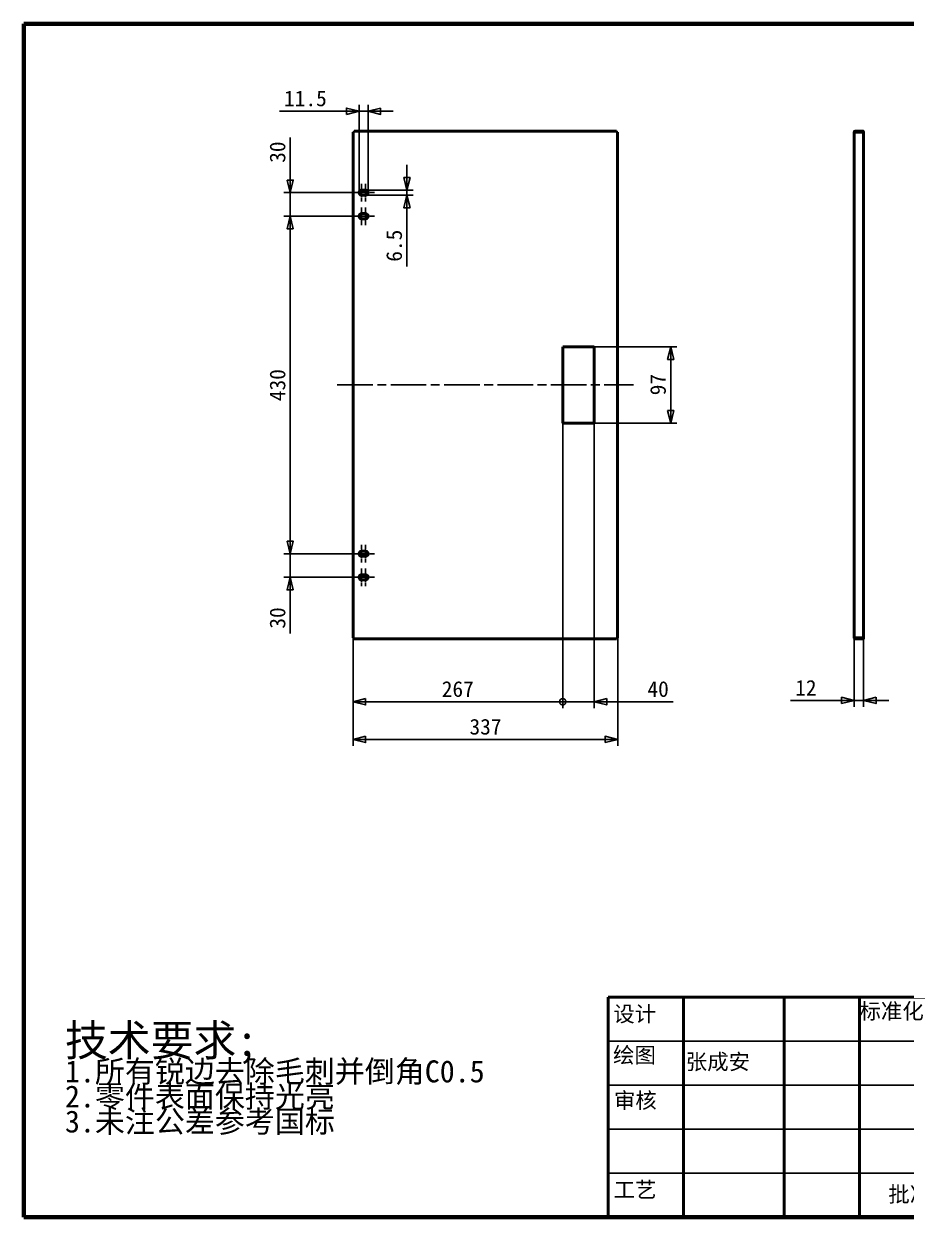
# Model space of a CAD drawing. Header units: millimetres. Extents: x 80 to 270404, y -82095 to 3586.
# Drawn here: x 80 to 1203, y 80 to 1600 of the extents above; entities that cross this region are included whole.
import ezdxf
from ezdxf.enums import TextEntityAlignment as Align

# ---------------------------------------------------------------- set-up
doc = ezdxf.new("R2010")
doc.units = ezdxf.units.MM
doc.header["$LTSCALE"] = 8
doc.linetypes.add('CHAIN', pattern=[0.3543, 0.2362, -0.0295, 0.0591, -0.0295])
for name, color, linetype, lineweight, true_color in [('中心标记 (ISO)', 1, 'Continuous', 25, 0xff0000), ('中心线 (ISO)', 1, 'Continuous', 25, 0xff0000), ('尺寸 (ISO)', 5, 'Continuous', 25, 0x0000ff)]:
    doc.layers.add(name, color=color, linetype=linetype, lineweight=lineweight, true_color=true_color)
for name, color, linetype, lineweight in [('可见 (ISO)', 7, 'Continuous', 50), ('图框 (ISO)', 7, 'Continuous', 70), ('标题 (ISO)', 7, 'Continuous', 50), ('符号 (ISO)', 7, 'Continuous', 25)]:
    doc.layers.add(name, color=color, linetype=linetype, lineweight=lineweight)
doc.styles.add('文本样式19', font='tahoma.ttf')
doc.styles.add('文本样式91', font='simfang.ttf')
doc.styles.add('注释文本 (ISO)', font='simfang.ttf')
doc.dimstyles.new('默认 (GB)', dxfattribs={"dimscale": 8, "dimtxt": 2.5, "dimasz": 2, "dimexe": 1, "dimexo": 0, "dimgap": 0.75, "dimtad": 1, "dimtoh": 1, "dimrnd": 1e-08, "dimdsep": 46, "dimtxsty": '注释文本 (ISO)', "dimblk": 'Filled-2', "dimcen": 0.09, "dimdle": 10, "dimclrd": 256, "dimclre": 256, "dimclrt": 256, "dimaunit": 1, "dimadec": 3, "dimazin": 2, "dimtfac": 0.52, "dimtmove": 0, "dimatfit": 3, "dimldrblk": 'Filled-1', "dimfxl": 0, "dimtolj": 1, "dimlwd": -1, "dimlwe": -1, "dimarcsym": 0})

# ---------------------------------------------------------------- blocks, each defined once
blk = doc.blocks.new('图框 A3-A4')
at = {"layer": '图框 (ISO)'}
for p, q in [((287, 200), (10, 200)), ((10, 200), (10, 10)), ((287, 10), (287, 200)), ((10, 10), (287, 10))]:
    blk.add_line(p, q, dxfattribs=at)
blk = doc.blocks.new('标题栏 GB1')
at = {"layer": '标题 (ISO)'}
for p, q in [((194.57, 65.23), (194.57, 72.23)), ((194.57, 72.23), (378.57, 72.23)), ((206.57, 65.23), (206.57, 72.23)), ((222.57, 65.23), (222.57, 72.23)), ((234.57, 65.23), (234.57, 72.23)), ((250.57, 65.23), (250.57, 72.23)), ((262.57, 65.23), (262.57, 72.23)), ((273.31, 65.23), (273.31, 72.23)), ((317.57, 65.23), (317.57, 72.23)), ((378.57, 72.23), (378.57, 65.23)), ((194.57, 37.23), (194.57, 65.23)), ((206.57, 37.23), (206.57, 65.23)), ((222.57, 44.23), (222.57, 65.23)), ((234.57, 37.23), (234.57, 65.23)), ((250.57, 37.23), (250.57, 65.23)), ((262.57, 37.23), (262.57, 65.23)), ((273.31, 65.23), (273.31, 37.23)), ((317.57, 55.23), (317.57, 65.23)), ((378.57, 65.23), (378.57, 37.23)), ((317.57, 55.23), (317.57, 46.23)), ((366.57, 53.06), (362.57, 52.06)), ((362.57, 52.06), (362.57, 49.06)), ((366.57, 48.06), (366.57, 53.06)), ((362.57, 49.06), (366.57, 48.06)), ((297.57, 46.23), (297.57, 37.23)), ((222.57, 44.23), (222.57, 37.23)), ((378.57, 37.23), (194.57, 37.23))]:
    blk.add_line(p, q, dxfattribs=at)
at = {"layer": '标题 (ISO)', "lineweight": 25}
for p, q in [((194.57, 65.23), (273.31, 65.23)), ((273.31, 65.23), (378.57, 65.23)), ((194.57, 58.23), (273.31, 58.23)), ((332.57, 55.23), (273.31, 55.23)), ((332.57, 55.23), (378.57, 55.23)), ((360.57, 55.23), (360.57, 46.23)), ((372.58, 53.56), (372.58, 47.56)), ((194.57, 51.23), (273.31, 51.23)), ((361.32, 50.56), (367.88, 50.56)), ((368.55, 50.56), (370.07, 50.56)), ((370.07, 50.56), (376.97, 50.56)), ((273.31, 46.23), (378.57, 46.23)), ((360.57, 46.23), (360.57, 37.23)), ((194.57, 44.23), (273.31, 44.23))]:
    blk.add_line(p, q, dxfattribs=at)
at = {"layer": '标题 (ISO)', "lineweight": 50}
blk.add_line((332.57, 65.23), (332.57, 37.23), dxfattribs=at)
at = {"layer": '标题 (ISO)'}
for radius in [2.5, 1.5]:
    blk.add_circle((372.57, 50.56), radius, dxfattribs=at)
at = {"layer": '标题 (ISO)', "char_height": 2.5, "style": '注释文本 (ISO)'}
for s, insert, attachment_point in [('\\f仿宋|b0|i0;设计', (195.38, 70.83), 1), ('\\f仿宋|b0|i0;标准化', (234.57, 71.28), 1), ('助记码', (274.11, 71.21), 1), ('\\f仿宋|b0|i0;绘图', (195.35, 64.28), 1), ('\\f仿宋|b0|i0;材料：', (274.24, 64.72), 1), ('\\f仿宋|b0|i0;数量：', (319.04, 64.37), 1), ('张成安', (206.92, 63.22), 1), ('\\f仿宋|b0|i0;审核', (195.48, 57.07), 1), ('\\f仿宋|b0|i0;热处理：', (318.29, 54.82), 1), ('\\f仿宋|b0|i0;零件名称：', (297.57, 45.8), 1), ('\\f仿宋|b0|i0;零件代号：', (333.25, 45.9), 1), ('\\f仿宋|b0|i0;批准', (242.57, 40.73), 5)]:
    blk.add_mtext(s, dxfattribs=dict(at, insert=insert, attachment_point=attachment_point))
at = {"layer": '标题 (ISO)', "char_height": 2.5, "attachment_point": 1, "style": '注释文本 (ISO)'}
for s, insert, line_spacing_factor in [('设备名称：\\P', (333.96, 63.91), 0.856364), ('模块名称：\\P\\fArial|b0|i0;\\H2.5000;翻转机构', (274.14, 45.23), 0.872369)]:
    blk.add_mtext(s, dxfattribs=dict(at, insert=insert, line_spacing_factor=line_spacing_factor))
at = {"layer": '标题 (ISO)', "attachment_point": 1, "style": '注释文本 (ISO)'}
for s, insert, char_height, width in [('\\f仿宋|b0|i0;表面处理：', (273.7, 54.78), 2.5, 18.7135), ('\\f仿宋|b0|i0;\\H2.0000;共15 张 第15 张', (333.72, 52.69), 2, 27.2374), ('\\f仿宋|b0|i0;工艺', (195.45, 42.85), 2.5, 7.4854), ('  共 1 套', (358.32, 43.18), 2.5, 17.7919)]:
    blk.add_mtext(s, dxfattribs=dict(at, insert=insert, char_height=char_height, width=width))
at = {"layer": '标题 (ISO)'}
for tag, p, height, style in [('材料_001', (273.59, 56.78), 2.5, '注释文本 (ISO)'), ('零件代号_001', (297.39, 38.16), 2, '文本样式91'), ('描述_001', (333.22, 38.74), 2, '文本样式91')]:
    blk.add_attdef(tag, p, '', height=height, dxfattribs=dict(at, style=style))
at = {"layer": '标题 (ISO)', "style": '文本样式91'}
blk.add_attdef('热处理', text='', height=2, dxfattribs=at).set_placement((318.2, 50.63), align=Align.TOP_LEFT)
at = {"layer": '标题 (ISO)', "style": '文本样式19'}
for tag, p in [('工程核准人', (256.57, 40.73)), ('工程批准日期', (267.94, 40.73))]:
    blk.add_attdef(tag, text='', height=1, dxfattribs=at).set_placement(p, align=Align.MIDDLE_CENTER)
blk = doc.blocks.new('Filled-2')
at = {"color": 0}
for p, q in [((0, 0), (-1, 0.25)), ((-1, 0.25), (-1, -0.25)), ((-1, 0), (0, 0)), ((-1, -0.25), (0, 0))]:
    blk.add_line(p, q, dxfattribs=at)
at = {"color": 0, "flags": 128}
blk.add_lwpolyline([(-1, -0.25), (0, 0), (-1, 0.25), (-1, -0.25)], dxfattribs=at)
at = {"color": 0}
blk.add_solid([(-1, -0.25), (0, 0), (-1, 0.25), (-1, -0.25)], dxfattribs=at)
blk = doc.blocks.new('*D8')
at = {"layer": 'Defpoints', "color": 0, "transparency": 16777216}
for p in [(419.1, 1355), (498.8, 1355), (498.8, 925)]:
    blk.add_point(p, dxfattribs=at)
at = {"layer": '尺寸 (ISO)', "transparency": 16777216}
for p, q in [((498.8, 1355), (411.1, 1355)), ((419.1, 941), (419.1, 1339)), ((498.8, 925), (411.1, 925))]:
    blk.add_line(p, q, dxfattribs=at)
at = {"layer": '尺寸 (ISO)', "transparency": 16777216, "xscale": 16, "yscale": 16, "zscale": 16}
for p, rotation in [((419.1, 1355), 90), ((419.1, 925), 270)]:
    blk.add_blockref('Filled-2', p, dxfattribs=dict(at, rotation=rotation))
at = {"layer": '尺寸 (ISO)', "transparency": 16777216, "insert": (392.9, 1119.4), "char_height": 20, "attachment_point": 1, "rotation": 90, "style": '注释文本 (ISO)'}
blk.add_mtext('\\A1;430', dxfattribs=at)
blk = doc.blocks.new('Filled-1')
at = {"color": 0}
for p, q in [((0, 0), (-1, 0.125)), ((-1, 0.125), (-1, -0.125)), ((-1, 0), (0, 0)), ((-1, -0.125), (0, 0))]:
    blk.add_line(p, q, dxfattribs=at)
at = {"color": 0, "flags": 128}
blk.add_lwpolyline([(-1, -0.125), (0, 0), (-1, 0.125), (-1, -0.125)], dxfattribs=at)
at = {"color": 0}
blk.add_solid([(-1, -0.125), (0, 0), (-1, 0.125), (-1, -0.125)], dxfattribs=at)
blk = doc.blocks.new('*D9')
at = {"layer": 'Defpoints', "color": 0, "transparency": 16777216}
for p in [(515.1, 1385), (419.1, 1355), (510.1, 1355)]:
    blk.add_point(p, dxfattribs=at)
at = {"layer": '尺寸 (ISO)', "transparency": 16777216}
for p, q in [((419.1, 1401), (419.1, 1455.1)), ((515.1, 1385), (411.1, 1385)), ((419.1, 1355), (419.1, 1385)), ((510.1, 1355), (411.1, 1355)), ((419.1, 1339), (419.1, 1323))]:
    blk.add_line(p, q, dxfattribs=at)
at = {"layer": '尺寸 (ISO)', "transparency": 16777216, "xscale": 16, "yscale": 16, "zscale": 16}
for p, rotation in [((419.1, 1385), 270), ((419.1, 1355), 90)]:
    blk.add_blockref('Filled-2', p, dxfattribs=dict(at, rotation=rotation))
at = {"layer": '尺寸 (ISO)', "transparency": 16777216, "insert": (392.9, 1423), "char_height": 20, "attachment_point": 1, "rotation": 90, "style": '注释文本 (ISO)'}
blk.add_mtext('\\A1;30', dxfattribs=at)
blk = doc.blocks.new('*D10')
at = {"layer": 'Defpoints', "color": 0, "transparency": 16777216}
for p in [(498.8, 925), (419.1, 895), (518.3, 895)]:
    blk.add_point(p, dxfattribs=at)
at = {"layer": '尺寸 (ISO)', "transparency": 16777216}
for p, q in [((419.1, 941), (419.1, 957)), ((498.8, 925), (411.1, 925)), ((419.1, 925), (419.1, 895)), ((518.3, 895), (411.1, 895)), ((419.1, 879), (419.1, 823.6))]:
    blk.add_line(p, q, dxfattribs=at)
at = {"layer": '尺寸 (ISO)', "transparency": 16777216, "xscale": 16, "yscale": 16, "zscale": 16}
for p, rotation in [((419.1, 925), 270), ((419.1, 895), 90)]:
    blk.add_blockref('Filled-2', p, dxfattribs=dict(at, rotation=rotation))
at = {"layer": '尺寸 (ISO)', "transparency": 16777216, "insert": (392.9, 829.6), "char_height": 20, "attachment_point": 1, "rotation": 90, "style": '注释文本 (ISO)'}
blk.add_mtext('\\A1;30', dxfattribs=at)
blk = doc.blocks.new('*D11')
at = {"layer": 'Defpoints', "color": 0, "transparency": 16777216}
for p in [(499.1, 818.1), (836.1, 818.1), (836.1, 688.5)]:
    blk.add_point(p, dxfattribs=at)
at = {"layer": '尺寸 (ISO)', "transparency": 16777216}
for p, q in [((499.1, 818.1), (499.1, 680.5)), ((836.1, 818.1), (836.1, 680.5)), ((515.1, 688.5), (820.1, 688.5))]:
    blk.add_line(p, q, dxfattribs=at)
at = {"layer": '尺寸 (ISO)', "transparency": 16777216, "xscale": 16, "yscale": 16, "zscale": 16, "rotation": 180}
blk.add_blockref('Filled-2', (499.1, 688.5), dxfattribs=at)
at = {"layer": '尺寸 (ISO)', "transparency": 16777216, "xscale": 16, "yscale": 16, "zscale": 16}
blk.add_blockref('Filled-2', (836.1, 688.5), dxfattribs=at)
at = {"layer": '尺寸 (ISO)', "transparency": 16777216, "insert": (647.4, 714.7), "char_height": 20, "attachment_point": 1, "style": '注释文本 (ISO)'}
blk.add_mtext('\\A1;337', dxfattribs=at)
blk = doc.blocks.new('_DotSmall')
at = {"color": 0, "linetype": 'ByBlock', "const_width": 0.5}
blk.add_lwpolyline([(-0.0625, 0, 1), (0.0625, 0, 1)], format="xyb", close=True, dxfattribs=at)
blk = doc.blocks.new('*D12')
at = {"layer": 'Defpoints', "color": 0, "transparency": 16777216}
for p in [(766.1, 1091.5), (499.1, 818.1), (766.1, 736.5)]:
    blk.add_point(p, dxfattribs=at)
at = {"layer": '尺寸 (ISO)', "transparency": 16777216}
for p, q in [((766.1, 1091.5), (766.1, 728.5)), ((499.1, 818.1), (499.1, 728.5)), ((515.1, 736.5), (766.1, 736.5))]:
    blk.add_line(p, q, dxfattribs=at)
at = {"layer": '尺寸 (ISO)', "transparency": 16777216, "xscale": 16, "yscale": 16, "zscale": 16, "rotation": 180}
blk.add_blockref('Filled-2', (499.1, 736.5), dxfattribs=at)
at = {"layer": '尺寸 (ISO)', "transparency": 16777216, "xscale": 16, "yscale": 16, "zscale": 16}
blk.add_blockref('_DotSmall', (766.1, 736.5), dxfattribs=at)
at = {"layer": '尺寸 (ISO)', "transparency": 16777216, "insert": (612.1, 762.7), "char_height": 20, "attachment_point": 1, "style": '注释文本 (ISO)'}
blk.add_mtext('\\A1;267', dxfattribs=at)
blk = doc.blocks.new('*D14')
at = {"layer": 'Defpoints', "color": 0, "transparency": 16777216}
for p in [(766.1, 1091.5), (806.1, 1091.5), (806.1, 736.5)]:
    blk.add_point(p, dxfattribs=at)
at = {"layer": '尺寸 (ISO)', "transparency": 16777216}
for p, q in [((766.1, 1091.5), (766.1, 728.5)), ((806.1, 1091.5), (806.1, 728.5)), ((766.1, 736.5), (750.1, 736.5)), ((766.1, 736.5), (806.1, 736.5)), ((822.1, 736.5), (906.8, 736.5))]:
    blk.add_line(p, q, dxfattribs=at)
at = {"layer": '尺寸 (ISO)', "transparency": 16777216, "xscale": 16, "yscale": 16, "zscale": 16}
blk.add_blockref('_DotSmall', (766.1, 736.5), dxfattribs=at)
at = {"layer": '尺寸 (ISO)', "transparency": 16777216, "xscale": 16, "yscale": 16, "zscale": 16, "rotation": 180}
blk.add_blockref('Filled-2', (806.1, 736.5), dxfattribs=at)
at = {"layer": '尺寸 (ISO)', "transparency": 16777216, "insert": (874, 762.7), "char_height": 20, "attachment_point": 1, "style": '注释文本 (ISO)'}
blk.add_mtext('\\A1;40', dxfattribs=at)
blk = doc.blocks.new('*D15')
at = {"layer": 'Defpoints', "color": 0, "transparency": 16777216}
for p in [(806.1, 1188.5), (806.1, 1091.5), (903.6, 1091.5)]:
    blk.add_point(p, dxfattribs=at)
at = {"layer": '尺寸 (ISO)', "transparency": 16777216}
for p, q in [((806.1, 1188.5), (911.6, 1188.5)), ((903.6, 1172.5), (903.6, 1107.5)), ((806.1, 1091.5), (911.6, 1091.5))]:
    blk.add_line(p, q, dxfattribs=at)
at = {"layer": '尺寸 (ISO)', "transparency": 16777216, "xscale": 16, "yscale": 16, "zscale": 16}
for p, rotation in [((903.6, 1188.5), 90), ((903.6, 1091.5), 270)]:
    blk.add_blockref('Filled-2', p, dxfattribs=dict(at, rotation=rotation))
at = {"layer": '尺寸 (ISO)', "transparency": 16777216, "insert": (877.4, 1126.9), "char_height": 20, "attachment_point": 1, "rotation": 90, "style": '注释文本 (ISO)'}
blk.add_mtext('\\A1;97', dxfattribs=at)
blk = doc.blocks.new('*D16')
at = {"layer": 'Defpoints', "color": 0, "transparency": 16777216}
for p in [(515.1, 1388.3), (515.1, 1381.8), (567.8, 1381.8)]:
    blk.add_point(p, dxfattribs=at)
at = {"layer": '尺寸 (ISO)', "transparency": 16777216}
for p, q in [((567.8, 1404.3), (567.8, 1420.3)), ((515.1, 1388.3), (575.8, 1388.3)), ((567.8, 1388.3), (567.8, 1381.8)), ((515.1, 1381.8), (575.8, 1381.8)), ((567.8, 1365.8), (567.8, 1291))]:
    blk.add_line(p, q, dxfattribs=at)
at = {"layer": '尺寸 (ISO)', "transparency": 16777216, "xscale": 16, "yscale": 16, "zscale": 16}
for p, rotation in [((567.8, 1388.3), 270), ((567.8, 1381.8), 90)]:
    blk.add_blockref('Filled-2', p, dxfattribs=dict(at, rotation=rotation))
at = {"layer": '尺寸 (ISO)', "transparency": 16777216, "insert": (541.4, 1297), "char_height": 20, "attachment_point": 1, "rotation": 90, "style": '注释文本 (ISO)'}
blk.add_mtext('\\A1;6.5', dxfattribs=at)
blk = doc.blocks.new('*D17')
at = {"layer": 'Defpoints', "color": 0, "transparency": 16777216}
for p in [(518.3, 1488.7), (506.8, 1385), (518.3, 1385)]:
    blk.add_point(p, dxfattribs=at)
at = {"layer": '尺寸 (ISO)', "transparency": 16777216}
for p, q in [((506.8, 1385), (506.8, 1496.7)), ((518.3, 1385), (518.3, 1496.7)), ((490.8, 1488.7), (405.3, 1488.7)), ((518.3, 1488.7), (506.8, 1488.7)), ((534.3, 1488.7), (550.3, 1488.7))]:
    blk.add_line(p, q, dxfattribs=at)
at = {"layer": '尺寸 (ISO)', "transparency": 16777216, "xscale": 16, "yscale": 16, "zscale": 16}
blk.add_blockref('Filled-2', (506.8, 1488.7), dxfattribs=at)
at = {"layer": '尺寸 (ISO)', "transparency": 16777216, "xscale": 16, "yscale": 16, "zscale": 16, "rotation": 180}
blk.add_blockref('Filled-2', (518.3, 1488.7), dxfattribs=at)
at = {"layer": '尺寸 (ISO)', "transparency": 16777216, "insert": (411.3, 1515.1), "char_height": 20, "attachment_point": 1, "style": '注释文本 (ISO)'}
blk.add_mtext('\\A1;11.5', dxfattribs=at)
blk = doc.blocks.new('*D18')
at = {"layer": 'Defpoints', "color": 0, "transparency": 16777216}
for p in [(1137.2, 818.2), (1149.2, 818.1), (1137.2, 738.2)]:
    blk.add_point(p, dxfattribs=at)
at = {"layer": '尺寸 (ISO)', "transparency": 16777216}
for p, q in [((1137.2, 818.2), (1137.2, 730.2)), ((1149.2, 818.1), (1149.2, 730.2)), ((1121.2, 738.2), (1056.1, 738.2)), ((1149.2, 738.2), (1137.2, 738.2)), ((1165.2, 738.2), (1181.2, 738.2))]:
    blk.add_line(p, q, dxfattribs=at)
at = {"layer": '尺寸 (ISO)', "transparency": 16777216, "xscale": 16, "yscale": 16, "zscale": 16}
blk.add_blockref('Filled-2', (1137.2, 738.2), dxfattribs=at)
at = {"layer": '尺寸 (ISO)', "transparency": 16777216, "xscale": 16, "yscale": 16, "zscale": 16, "rotation": 180}
blk.add_blockref('Filled-2', (1149.2, 738.2), dxfattribs=at)
at = {"layer": '尺寸 (ISO)', "transparency": 16777216, "insert": (1062.1, 764.2), "char_height": 20, "attachment_point": 1, "style": '注释文本 (ISO)'}
blk.add_mtext('\\A1;12', dxfattribs=at)
blk = doc.blocks.new('加工')
at = {"layer": '符号 (ISO)', "insert": (-36.68, 11.05), "char_height": 2.5, "width": 80.4946, "attachment_point": 1, "line_spacing_factor": 0.683636, "style": '注释文本 (ISO)'}
blk.add_mtext('{\\H2x;技术要求;\\P\\H0.7x;1.所有锐边去除毛刺并倒角C0.5\\H2.12498x; \\H0.47059x;\\P2.零件表面保持光亮\\H1.84035x; \\H0.54337x;\\P3.未注公差参考国标\\H1.80945x; }', dxfattribs=at)

msp = doc.modelspace()

# ---------------------------------------------------------------- linework, layer by layer
at = {"layer": '中心标记 (ISO)', "linetype": 'CHAIN', "ltscale": 3.125171}
for p, q in [((510.09179, 1396.25468), (510.09179, 1373.75468)), ((515.09179, 1396.25468), (515.09179, 1373.75468)), ((510.09179, 1366.25468), (510.09179, 1343.75468)), ((515.09179, 1366.25468), (515.09179, 1343.75468)), ((510.09179, 936.25468), (510.09179, 913.75468)), ((515.09179, 936.25468), (515.09179, 913.75468)), ((510.09179, 906.25468), (510.09179, 883.75468)), ((515.09179, 906.25468), (515.09179, 883.75468))]:
    msp.add_line(p, q, dxfattribs=at)
at = {"layer": '中心线 (ISO)', "linetype": 'CHAIN', "ltscale": 3.819675}
for p, q in [((498.84179, 1385.00468), (526.34179, 1385.00468)), ((498.84179, 1355.00468), (526.34179, 1355.00468)), ((498.84179, 925.00468), (526.34179, 925.00468)), ((498.84179, 895.00468), (526.34179, 895.00468))]:
    msp.add_line(p, q, dxfattribs=at)
at = {"layer": '中心线 (ISO)', "linetype": 'CHAIN', "ltscale": 23.990969}
msp.add_line((479.09179, 1140.00468), (856.09179, 1140.00468), dxfattribs=at)
at = {"layer": '可见 (ISO)'}
for p, q in [((499.09179, 818.0754), (499.09179, 1461.93397)), ((500.59179, 1461.93397), (499.09179, 1461.93397)), ((500.59883, 1461.92694), (500.59179, 1461.93397)), ((500.6625, 1463.50468), (834.52108, 1463.50468)), ((500.6625, 1462.00468), (500.6625, 1463.50468)), ((500.66954, 1461.99765), (500.6625, 1462.00468)), ((834.51404, 1461.99765), (834.52108, 1462.00468)), ((834.52108, 1462.00468), (834.52108, 1463.50468)), ((834.58475, 1461.92694), (834.59179, 1461.93397)), ((834.59179, 1461.93397), (836.09179, 1461.93397)), ((836.09179, 1461.93397), (836.09179, 818.0754)), ((1137.70334, 1461.90468), (1137.23472, 1461.90468)), ((1137.23472, 1461.90468), (1137.23472, 1461.83397)), ((1137.23472, 818.1754), (1137.23472, 1461.83397)), ((1147.63472, 1463.50468), (1138.83472, 1463.50468)), ((1147.63472, 1462.00468), (1138.83472, 1462.00468)), ((1138.83472, 1461.93397), (1147.63472, 1461.93397)), ((1147.63472, 1462.00468), (1147.63472, 1463.50468)), ((1149.23472, 1461.90468), (1149.23472, 818.10468)), ((509.09179, 1381.91236), (509.09179, 1388.09701)), ((510.09179, 1388.25468), (515.09179, 1388.25468)), ((515.09179, 1381.75468), (510.09179, 1381.75468)), ((509.09179, 1351.91236), (509.09179, 1358.09701)), ((510.09179, 1358.25468), (515.09179, 1358.25468)), ((515.09179, 1351.75468), (510.09179, 1351.75468)), ((766.09179, 1188.50468), (806.09179, 1188.50468)), ((766.09179, 1091.50468), (766.09179, 1188.50468)), ((806.09179, 1188.50468), (806.09179, 1091.50468)), ((806.09179, 1091.50468), (766.09179, 1091.50468)), ((509.09179, 921.91236), (509.09179, 928.09701)), ((510.09179, 928.25468), (515.09179, 928.25468)), ((515.09179, 921.75468), (510.09179, 921.75468)), ((509.09179, 891.91236), (509.09179, 898.09701)), ((510.09179, 898.25468), (515.09179, 898.25468)), ((515.09179, 891.75468), (510.09179, 891.75468)), ((500.59179, 818.0754), (499.09179, 818.0754)), ((500.59883, 818.08243), (500.59179, 818.0754)), ((500.66954, 818.01172), (500.6625, 818.00468)), ((500.6625, 818.00468), (500.6625, 816.50468)), ((834.52108, 816.50468), (500.6625, 816.50468)), ((834.51404, 818.01172), (834.52108, 818.00468)), ((834.52108, 818.00468), (834.52108, 816.50468)), ((834.58475, 818.08243), (834.59179, 818.0754)), ((834.59179, 818.0754), (836.09179, 818.0754)), ((1137.23472, 818.1754), (1137.23472, 818.10468)), ((1137.70334, 818.10468), (1137.23472, 818.10468)), ((1147.63472, 818.0754), (1138.83472, 818.0754)), ((1147.63472, 818.00468), (1138.83472, 818.00468)), ((1138.83472, 816.50468), (1147.63472, 816.50468)), ((1147.63472, 818.00468), (1147.63472, 816.50468))]:
    msp.add_line(p, q, dxfattribs=at)
for centre, radius, start, end in [((1138.83472, 1461.90468), 0.1, 90, 163.07593721), ((510.09179, 1385.00468), 3.25, 90, 270), ((515.09179, 1385.00468), 3.25, 270, 90), ((510.09179, 1355.00468), 3.25, 90, 270), ((515.09179, 1355.00468), 3.25, 270, 90), ((510.09179, 925.00468), 3.25, 90, 270), ((515.09179, 925.00468), 3.25, 270, 90), ((510.09179, 895.00468), 3.25, 90, 270), ((515.09179, 895.00468), 3.25, 270, 90), ((1138.83472, 818.10468), 0.1, 196.92406238, 270)]:
    msp.add_arc(centre, radius, start, end, dxfattribs=at)
for points, knots in [([(499.09179, 1461.93397), (499.09179, 1461.92624), (499.55062, 1461.9185), (500.1797, 1461.91076), (500.34431, 1461.90873), (500.51803, 1461.90671), (500.69179, 1461.90468)], [0, 0, 0, 0, 1.2450050373, 1.2450050373, 1.2450050373, 1.5707963268, 1.5707963268, 1.5707963268, 1.5707963268]), ([(500.69179, 1461.90468), (500.68405, 1462.56869), (500.67631, 1463.208), (500.66858, 1463.42052), (500.66655, 1463.47613), (500.66453, 1463.50468), (500.6625, 1463.50468)], [0, 0, 0, 0, 1.2450050373, 1.2450050373, 1.2450050373, 1.5707963268, 1.5707963268, 1.5707963268, 1.5707963268]), ([(834.52108, 1463.50468), (834.51334, 1463.50468), (834.5056, 1463.04585), (834.49786, 1462.41678), (834.49584, 1462.25216), (834.49382, 1462.07844), (834.49179, 1461.90468)], [0, 0, 0, 0, 1.2450050373, 1.2450050373, 1.2450050373, 1.5707963268, 1.5707963268, 1.5707963268, 1.5707963268]), ([(834.49179, 1461.90468), (835.15579, 1461.91242), (835.79511, 1461.92016), (836.00763, 1461.9279), (836.06324, 1461.92992), (836.09179, 1461.93195), (836.09179, 1461.93397)], [0, 0, 0, 0, 1.2450050373, 1.2450050373, 1.2450050373, 1.5707963268, 1.5707963268, 1.5707963268, 1.5707963268]), ([(1138.83472, 1463.50468), (1138.19435, 1463.50468), (1137.57469, 1463.08044), (1137.34306, 1462.48344), (1137.27166, 1462.29941), (1137.23472, 1462.10208), (1137.23472, 1461.90468)], [0, 0, 0, 0, 1.2006819404, 1.2006819404, 1.2006819404, 1.5707963268, 1.5707963268, 1.5707963268, 1.5707963268]), ([(1137.23472, 1461.83397), (1137.23472, 1461.874), (1137.65896, 1461.91273), (1138.25596, 1461.9272), (1138.43999, 1461.93167), (1138.63732, 1461.93397), (1138.83472, 1461.93397)], [-1.5707963268, -1.5707963268, -1.5707963268, -1.5707963268, -0.3701143864, -0.3701143864, -0.3701143864, 0, 0, 0, 0]), ([(1149.23472, 1461.90468), (1149.23472, 1462.56869), (1148.77588, 1463.208), (1148.14681, 1463.42052), (1147.98219, 1463.47613), (1147.80847, 1463.50468), (1147.63472, 1463.50468)], [0, 0, 0, 0, 1.2450050373, 1.2450050373, 1.2450050373, 1.5707963268, 1.5707963268, 1.5707963268, 1.5707963268]), ([(1147.63472, 1461.93397), (1148.29872, 1461.92624), (1148.93803, 1461.9185), (1149.15055, 1461.91076), (1149.20616, 1461.90873), (1149.23472, 1461.90671), (1149.23472, 1461.90468)], [0, 0, 0, 0, 1.2450050373, 1.2450050373, 1.2450050373, 1.5707963268, 1.5707963268, 1.5707963268, 1.5707963268]), ([(500.69179, 818.10468), (500.02779, 818.09695), (499.38847, 818.08921), (499.17595, 818.08147), (499.12034, 818.07945), (499.09179, 818.07742), (499.09179, 818.0754)], [0, 0, 0, 0, 1.2450050373, 1.2450050373, 1.2450050373, 1.5707963268, 1.5707963268, 1.5707963268, 1.5707963268]), ([(500.6625, 816.50468), (500.67024, 816.50468), (500.67798, 816.96352), (500.68572, 817.59259), (500.68774, 817.75721), (500.68977, 817.93093), (500.69179, 818.10468)], [0, 0, 0, 0, 1.2450050373, 1.2450050373, 1.2450050373, 1.5707963268, 1.5707963268, 1.5707963268, 1.5707963268]), ([(834.49179, 818.10468), (834.49953, 817.44068), (834.50727, 816.80137), (834.515, 816.58885), (834.51703, 816.53324), (834.51905, 816.50468), (834.52108, 816.50468)], [0, 0, 0, 0, 1.2450050373, 1.2450050373, 1.2450050373, 1.5707963268, 1.5707963268, 1.5707963268, 1.5707963268]), ([(836.09179, 818.0754), (836.09179, 818.08313), (835.63296, 818.09087), (835.00388, 818.09861), (834.83927, 818.10063), (834.66555, 818.10266), (834.49179, 818.10468)], [0, 0, 0, 0, 1.2450050373, 1.2450050373, 1.2450050373, 1.5707963268, 1.5707963268, 1.5707963268, 1.5707963268]), ([(1138.83472, 818.0754), (1138.19435, 818.0754), (1137.57469, 818.10191), (1137.34306, 818.13922), (1137.27166, 818.15072), (1137.23472, 818.16306), (1137.23472, 818.1754)], [0, 0, 0, 0, 1.2006819404, 1.2006819404, 1.2006819404, 1.5707963268, 1.5707963268, 1.5707963268, 1.5707963268]), ([(1137.23472, 818.10468), (1137.23472, 817.46432), (1137.65896, 816.84466), (1138.25596, 816.61303), (1138.43999, 816.54163), (1138.63732, 816.50468), (1138.83472, 816.50468)], [-1.5707963268, -1.5707963268, -1.5707963268, -1.5707963268, -0.3701143864, -0.3701143864, -0.3701143864, 0, 0, 0, 0]), ([(1147.63472, 816.50468), (1148.29872, 816.50468), (1148.93803, 816.96352), (1149.15055, 817.59259), (1149.20616, 817.75721), (1149.23472, 817.93093), (1149.23472, 818.10468)], [0, 0, 0, 0, 1.2450050373, 1.2450050373, 1.2450050373, 1.5707963268, 1.5707963268, 1.5707963268, 1.5707963268]), ([(1149.23472, 818.10468), (1149.23472, 818.09695), (1148.77588, 818.08921), (1148.14681, 818.08147), (1147.98219, 818.07945), (1147.80847, 818.07742), (1147.63472, 818.0754)], [0, 0, 0, 0, 1.2450050373, 1.2450050373, 1.2450050373, 1.5707963268, 1.5707963268, 1.5707963268, 1.5707963268])]:
    msp.add_open_spline(points, degree=3, knots=knots, dxfattribs=at)
for points in [[(500.69179, 1461.90468), (500.63943, 1461.91445), (500.59179, 1461.92421), (500.59179, 1461.93397)], [(500.69179, 1461.90468), (500.68203, 1461.95704), (500.67226, 1462.00468), (500.6625, 1462.00468)], [(834.49179, 1461.90468), (834.50155, 1461.95704), (834.51132, 1462.00468), (834.52108, 1462.00468)], [(834.49179, 1461.90468), (834.54415, 1461.91445), (834.59179, 1461.92421), (834.59179, 1461.93397)], [(1147.73025, 1461.93252), (1147.71724, 1461.97279), (1147.67756, 1462.00468), (1147.63472, 1462.00468)], [(500.69179, 818.10468), (500.63943, 818.09492), (500.59179, 818.08516), (500.59179, 818.0754)], [(500.69179, 818.10468), (500.68203, 818.05232), (500.67226, 818.00468), (500.6625, 818.00468)], [(834.49179, 818.10468), (834.50155, 818.05232), (834.51132, 818.00468), (834.52108, 818.00468)], [(834.49179, 818.10468), (834.54415, 818.09492), (834.59179, 818.08516), (834.59179, 818.0754)], [(1147.73025, 818.07685), (1147.71724, 818.03658), (1147.67756, 818.00468), (1147.63472, 818.00468)]]:
    msp.add_open_spline(points, degree=3, dxfattribs=at)

# ---------------------------------------------------------------- block references
at = {"xscale": 8, "yscale": 8, "zscale": 8}
for name, p in [('图框 A3-A4', (0, 0)), ('加工', (425.7749, 236.8386))]:
    msp.add_blockref(name, p, dxfattribs=at)
msp.add_blockref('标题栏 GB1', (-732.56911, -217.80163), dxfattribs=at).add_auto_attribs({'零件代号_001': '翻转架门', '描述_001': 'LHZL-FZT-S1-08', '材料_001': '1.5冷板'})

# ---------------------------------------------------------------- dimensions: what is measured, and where the dimension line sits
at = {"layer": '尺寸 (ISO)'}
for base, p1, p2, angle, override, picture, middle in [((518.34179, 1488.72203), (506.84179, 1385.00468), (518.34179, 1385.00468), 180, {"dimtoh": 0, "dimdec": 2, "dimtp": 0, "dimtm": 0, "dimtdec": 2, "dimtofl": 1, "dimatfit": 1}, '*D17', (438.00503, 1488.72203)), ((419.09179, 1355.00468), (515.09179, 1385.00468), (510.09179, 1355.00468), 90, {"dimtoh": 0, "dimdec": 2, "dimtp": 0, "dimtm": 0, "dimtdec": 2, "dimtofl": 1, "dimatfit": 1}, '*D9', (419.09179, 1436.03326)), ((567.77399, 1381.75468), (515.09179, 1388.25468), (515.09179, 1381.75468), 270, {"dimtoh": 0, "dimdec": 2, "dimtp": 0, "dimtm": 0, "dimtdec": 2, "dimtofl": 1, "dimatfit": 1}, '*D16', (567.77399, 1317.31805)), ((419.09179, 1355.00468), (498.84179, 925.00468), (498.84179, 1355.00468), 270, {"dimtoh": 0, "dimdec": 2, "dimtp": 0, "dimtm": 0, "dimtdec": 2, "dimtofl": 0, "dimatfit": 1}, '*D8', (419.09179, 1140.08468)), ((903.63038, 1091.50468), (806.09179, 1188.50468), (806.09179, 1091.50468), 90, {"dimtoh": 0, "dimdec": 2, "dimtp": 0, "dimtm": 0, "dimtdec": 2, "dimtofl": 0, "dimatfit": 1}, '*D15', (903.63038, 1140.00468)), ((766.09179, 736.50468), (499.09179, 818.0754), (766.09179, 1091.50468), 180, {"dimtoh": 0, "dimdec": 2, "dimblk1": 'Filled-2', "dimblk2": 'DotSmall', "dimsah": 1, "dimdle": 0, "dimtp": 0, "dimtm": 0, "dimtdec": 2, "dimtofl": 0, "dimatfit": 1}, '*D12', (632.43179, 736.50468)), ((806.09179, 736.50468), (766.09179, 1091.50468), (806.09179, 1091.50468), 180, {"dimtoh": 0, "dimdec": 2, "dimblk1": 'DotSmall', "dimblk2": 'Filled-2', "dimsah": 1, "dimdle": 0, "dimtp": 0, "dimtm": 0, "dimtdec": 2, "dimtofl": 1, "dimatfit": 1}, '*D14', (887.40984, 736.50468)), ((419.09179, 895.00468), (498.84179, 925.00468), (518.34179, 895.00468), 90, {"dimtoh": 0, "dimdec": 2, "dimtp": 0, "dimtm": 0, "dimtdec": 2, "dimtofl": 1, "dimatfit": 1}, '*D10', (419.09179, 842.63516)), ((1137.23472, 738.1754), (1149.23472, 818.10468), (1137.23472, 818.1754), 180, {"dimtoh": 0, "dimdec": 2, "dimtp": 0, "dimtm": 0, "dimtdec": 2, "dimtofl": 1, "dimatfit": 1}, '*D18', (1074.18598, 738.1754))]:
    dim = msp.add_linear_dim(base=base, p1=p1, p2=p2, angle=angle, dimstyle='默认 (GB)', override=override, dxfattribs=at)
    dim.commit()
    dim.dimension.update_dxf_attribs({"geometry": picture, "text_midpoint": middle, "dimtype": 160})
dim = msp.add_linear_dim(base=(836.09179, 688.50468), p1=(499.09179, 818.0754), p2=(836.09179, 818.0754), dimstyle='默认 (GB)', override={"dimtoh": 0, "dimdec": 2, "dimtp": 0, "dimtm": 0, "dimtdec": 2, "dimtofl": 0, "dimatfit": 1}, dxfattribs=at)
dim.commit()
dim.dimension.update_dxf_attribs({"geometry": '*D11', "text_midpoint": (667.67179, 688.50468), "dimtype": 160})

doc.saveas('drawing.dxf')
